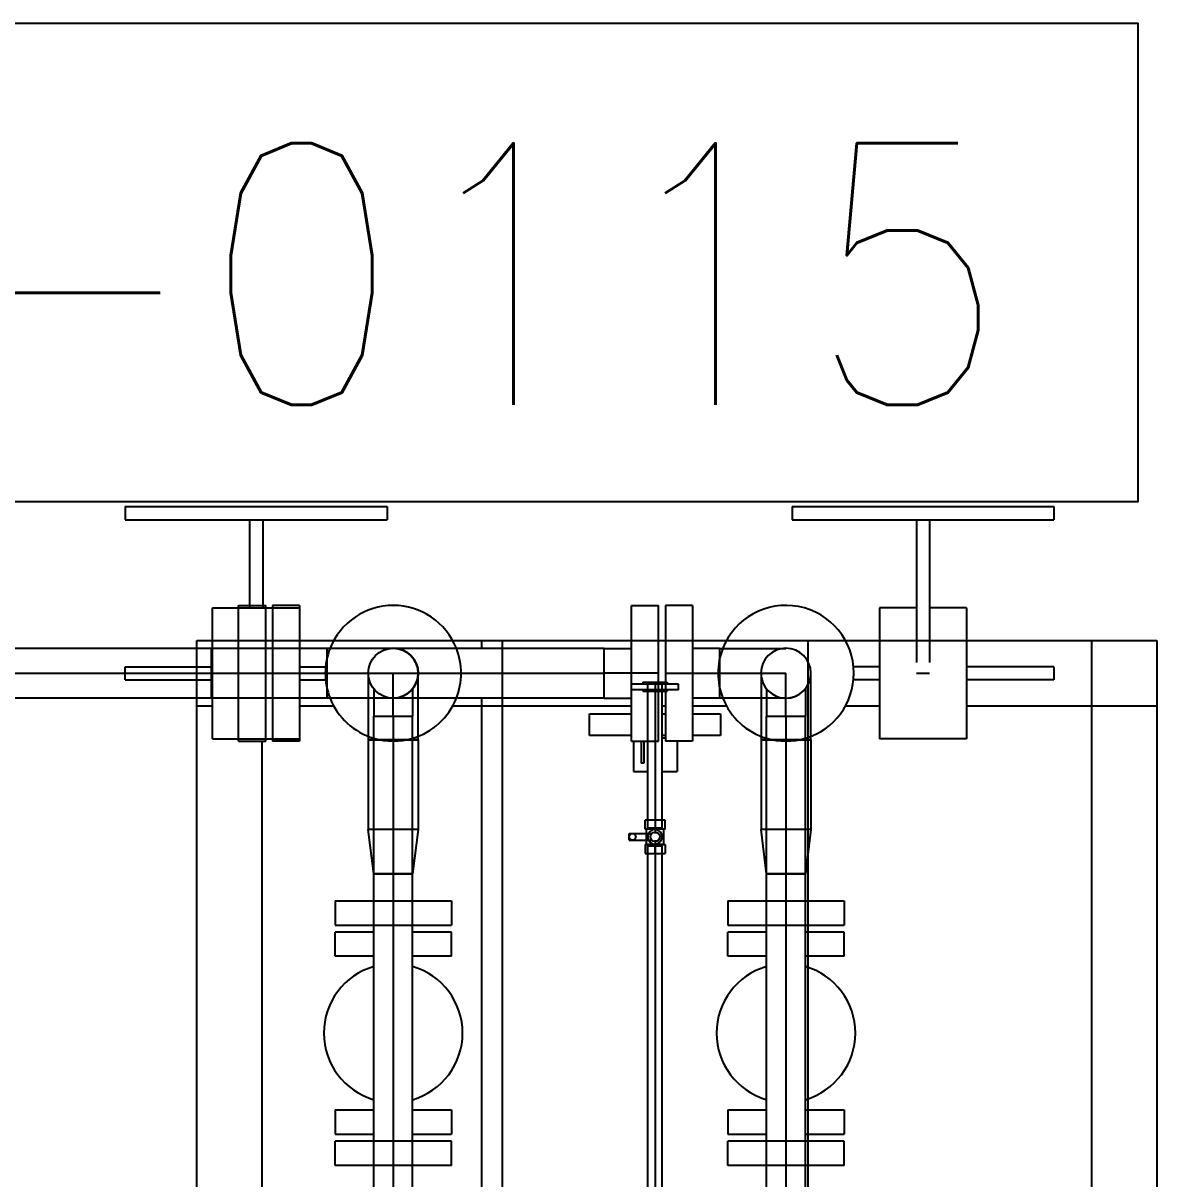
# Model space of a CAD drawing. Header units: inches. Extents: x 295136 to 296247, y 2627183 to 2627409.
# Drawn here: x 295243.105 to 295245.703, y 2627259.598 to 2627262.248 of the extents above; entities that cross this region are included whole.
import ezdxf

# ---------------------------------------------------------------- set-up
doc = ezdxf.new("R2010")
doc.units = ezdxf.units.IN
doc.header["$MEASUREMENT"] = 0
for name, color, linetype in [('_Auto', 7, 'Continuous'), ('EQUIPMENT LAYOUT-EMBED 1_DWG$0$DwgTemplate', 7, 'Continuous'), ('Layout', 6, 'Continuous')]:
    doc.layers.add(name, color=color, linetype=linetype)
doc.styles.add('HZTXT', font='txt_qlt.shx', dxfattribs={"width": 0.7, "bigfont": 'hztxt.shx'})

# ---------------------------------------------------------------- blocks, each defined once
blk = doc.blocks.new('A$C55974CAD')
at = {"layer": 'EQUIPMENT LAYOUT-EMBED 1_DWG$0$DwgTemplate', "color": 7, "lineweight": 25}
for p, q in [((29.9678, 3.8663), (29.9678, 7.3976)), ((30.025, 7.3976), (30.025, 3.8663)), ((30.0821, 3.8663), (30.0821, 7.3976)), ((30.01, 4.964), (30.04, 4.964)), ((30.01, 4.964), (30.01, 4.764)), ((30.04, 4.964), (30.04, 4.764)), ((30.377, 4.964), (30.377, 4.364)), ((30.407, 4.964), (30.377, 4.964)), ((30.407, 4.964), (30.407, 4.364)), ((29.875, 4.764), (29.9678, 4.764)), ((29.875, 4.764), (29.875, 4.7042)), ((29.9678, 4.7663), (30.025, 4.7663)), ((30.0821, 4.7663), (29.9678, 4.7663)), ((29.9678, 4.764), (30.0821, 4.764)), ((30.025, 4.7663), (30.0821, 4.7663)), ((30.0821, 4.764), (30.175, 4.764)), ((30.175, 4.764), (30.175, 4.7042)), ((29.8694, 4.7042), (29.9678, 4.7042)), ((29.8694, 4.7042), (29.8694, 4.6423)), ((29.875, 4.7042), (29.875, 4.6423)), ((29.9678, 4.7042), (30.025, 4.7042)), ((30.025, 4.7042), (30.0821, 4.7042)), ((30.0821, 4.7042), (30.1806, 4.7042)), ((30.175, 4.7042), (30.175, 4.6423)), ((30.1806, 4.7042), (30.1806, 4.6423)), ((30.1806, 4.679), (30.175, 4.679)), ((30.377, 4.679), (30.1806, 4.679)), ((29.8694, 4.6423), (29.9678, 4.6423)), ((29.875, 4.6423), (29.875, 4.6263)), ((29.9678, 4.6423), (30.025, 4.6423)), ((30.025, 4.6423), (30.0821, 4.6423)), ((30.0821, 4.6423), (30.1806, 4.6423)), ((30.1806, 4.649), (30.175, 4.649)), ((30.175, 4.6423), (30.175, 4.6263)), ((30.377, 4.649), (30.1806, 4.649)), ((29.9678, 4.6263), (29.8694, 4.6263)), ((29.8694, 4.5644), (29.8694, 4.6263)), ((29.875, 4.6263), (29.875, 4.5644)), ((30.025, 4.6263), (29.9678, 4.6263)), ((30.0821, 4.6263), (30.025, 4.6263)), ((30.1806, 4.6263), (30.0821, 4.6263)), ((30.175, 4.6263), (30.175, 4.5644)), ((30.1806, 4.5644), (30.1806, 4.6263)), ((29.9678, 4.5644), (29.8694, 4.5644)), ((29.875, 4.5644), (29.875, 4.564)), ((29.875, 4.564), (29.9678, 4.564)), ((30.025, 4.5644), (29.9678, 4.5644)), ((29.9678, 4.564), (30.0821, 4.564)), ((30.01, 4.564), (30.01, 4.5048)), ((30.0821, 4.5644), (30.025, 4.5644)), ((30.04, 4.564), (30.04, 4.5048)), ((30.1806, 4.5644), (30.0821, 4.5644)), ((30.0821, 4.564), (30.175, 4.564)), ((30.175, 4.5644), (30.175, 4.564)), ((28.8967, 4.3944), (28.8967, 4.4833)), ((28.8967, 4.4833), (28.9522, 4.4833)), ((28.9522, 4.3944), (28.9522, 4.4833)), ((29.4477, 4.4833), (29.4477, 4.3944)), ((29.5033, 4.4833), (29.4477, 4.4833)), ((29.5033, 4.4833), (29.5033, 4.3944)), ((30.025, 4.5024), (29.9678, 4.5024)), ((30.0821, 4.5024), (29.9678, 4.5024)), ((30.0821, 4.5024), (30.025, 4.5024)), ((29.5651, 4.3944), (29.6667, 4.4071)), ((29.6667, 4.3944), (29.6667, 4.4071)), ((29.6667, 4.3944), (29.6667, 4.4071)), ((29.8726, 4.4071), (29.6667, 4.4071)), ((29.8726, 4.4071), (29.8726, 4.3944)), ((29.8803, 4.4071), (29.8726, 4.4071)), ((29.8726, 4.3944), (29.8726, 4.4071)), ((30.025, 4.4071), (29.8803, 4.4071)), ((27.495, 4.3944), (29.9264, 4.3944)), ((28.8967, 4.35), (28.8967, 4.3944)), ((28.9522, 4.35), (28.9522, 4.3944)), ((29.4477, 4.3944), (29.4477, 4.35)), ((29.5033, 4.3944), (29.5033, 4.35)), ((29.5651, 4.35), (29.5651, 4.3944)), ((29.5651, 4.3944), (29.5651, 4.35)), ((29.6667, 4.35), (29.6667, 4.3944)), ((29.6667, 4.3055), (29.6667, 4.3944)), ((29.8726, 4.3944), (29.8726, 4.35)), ((29.8726, 4.3055), (29.8726, 4.3944)), ((29.9264, 4.3944), (29.9264, 4.3055)), ((29.9265, 4.3944), (29.9265, 4.3055)), ((29.9678, 4.3944), (29.9265, 4.3944)), ((29.9891, 4.3944), (29.9678, 4.3944)), ((29.9264, 4.35), (27.495, 4.35)), ((28.8967, 4.3055), (28.8967, 4.35)), ((28.9522, 4.3055), (28.9522, 4.35)), ((29.4477, 4.35), (29.4477, 4.3055)), ((29.5033, 4.35), (29.5033, 4.3055)), ((29.5651, 4.3055), (29.5651, 4.35)), ((29.5651, 4.35), (29.5651, 4.3055)), ((29.6667, 4.3055), (29.6667, 4.35)), ((29.8726, 4.35), (29.8726, 4.3055)), ((29.9264, 4.35), (29.9265, 4.35)), ((29.9265, 4.35), (29.9678, 4.35)), ((29.9678, 4.35), (30.025, 4.35)), ((30.407, 4.364), (30.377, 4.364)), ((27.495, 4.3055), (29.9264, 4.3055)), ((28.8967, 4.2166), (28.8967, 4.3055)), ((28.9522, 4.2166), (28.9522, 4.3055)), ((29.4477, 4.3055), (29.4477, 4.2166)), ((29.5033, 4.3055), (29.5033, 4.2166)), ((29.6667, 4.2928), (29.5651, 4.3055)), ((29.6667, 4.2928), (29.6667, 4.3055)), ((29.6667, 4.2928), (29.6667, 4.3055)), ((29.8726, 4.2928), (29.6667, 4.2928)), ((29.8726, 4.3055), (29.8726, 4.2928)), ((29.8726, 4.2928), (29.8726, 4.3055)), ((29.8726, 4.2928), (29.8803, 4.2928)), ((29.8803, 4.2928), (30.025, 4.2928)), ((29.9678, 4.3055), (29.9265, 4.3055)), ((29.9891, 4.3055), (29.9678, 4.3055)), ((28.8967, 4.2166), (28.9522, 4.2166)), ((29.5033, 4.2166), (29.4477, 4.2166)), ((29.9678, 3.8663), (30.0821, 3.8663)), ((29.9678, 3.8663), (30.025, 3.8663)), ((29.9678, 3.8663), (29.9678, 3.8042)), ((30.025, 3.7423), (30.025, 3.8663)), ((30.025, 3.8663), (30.0821, 3.8663)), ((30.0821, 3.8663), (30.0821, 3.8042)), ((29.6425, 3.809), (29.65, 3.809)), ((29.6425, 3.809), (29.6425, 3.7576)), ((29.65, 3.809), (29.6575, 3.809)), ((29.6575, 3.809), (29.6575, 3.7576)), ((29.8694, 3.8042), (30.025, 3.8042)), ((29.8694, 3.8042), (29.8694, 3.7423)), ((29.9872, 3.75), (29.9872, 3.8039)), ((29.9872, 3.8039), (30, 3.8039)), ((30, 3.75), (30, 3.8039)), ((30.025, 3.8042), (30.1806, 3.8042)), ((30.1806, 3.8042), (30.1806, 3.7423)), ((28.7881, 3.7667), (29.6119, 3.7667)), ((29.6119, 3.773), (29.6119, 3.75)), ((29.6325, 3.773), (29.6119, 3.773)), ((29.6119, 3.7667), (29.6294, 3.7667)), ((29.6294, 3.7667), (29.6294, 3.7333)), ((29.6325, 3.773), (29.6325, 3.75)), ((29.6325, 3.75), (29.6325, 3.7698)), ((29.6325, 3.7698), (29.6425, 3.7698)), ((29.6425, 3.7698), (29.6575, 3.7698)), ((29.6575, 3.7698), (29.6675, 3.7698)), ((29.6675, 3.75), (29.6675, 3.773)), ((29.6675, 3.773), (29.6881, 3.773)), ((29.6706, 3.7667), (29.6706, 3.7333)), ((29.6706, 3.7667), (29.6881, 3.7667)), ((29.6881, 3.75), (29.6881, 3.773)), ((29.6881, 3.7667), (29.8694, 3.7667)), ((29.8694, 3.7667), (30.0017, 3.7667)), ((29.9842, 3.7778), (29.9842, 3.75)), ((29.9872, 3.7778), (29.9842, 3.7778)), ((30.0049, 3.7778), (30, 3.7778)), ((30.0017, 3.7667), (30.0017, 3.7333)), ((30.0049, 3.7778), (30.0049, 3.75)), ((29.6119, 3.75), (28.7881, 3.75)), ((29.6294, 3.75), (29.6119, 3.75)), ((29.6119, 3.75), (29.6294, 3.75)), ((29.6119, 3.75), (29.6119, 3.727)), ((29.6294, 3.75), (29.6325, 3.75)), ((29.6325, 3.75), (29.6325, 3.75)), ((29.6393, 3.75), (29.6325, 3.75)), ((29.6325, 3.7302), (29.6325, 3.75)), ((29.6325, 3.75), (29.6325, 3.727)), ((29.6425, 3.75), (29.6393, 3.75)), ((29.6607, 3.75), (29.6575, 3.75)), ((29.6675, 3.75), (29.6607, 3.75)), ((29.6706, 3.75), (29.6675, 3.75)), ((29.6675, 3.727), (29.6675, 3.75)), ((29.6881, 3.75), (29.6706, 3.75)), ((29.6881, 3.75), (29.6706, 3.75)), ((29.8694, 3.75), (29.6881, 3.75)), ((29.6881, 3.727), (29.6881, 3.75)), ((30.0017, 3.75), (29.8694, 3.75)), ((29.8694, 3.7423), (30.025, 3.7423)), ((29.9842, 3.75), (29.9842, 3.7423)), ((29.9842, 3.7423), (29.9842, 3.7263)), ((29.9872, 3.7423), (29.9872, 3.75)), ((29.9872, 3.7263), (29.9872, 3.7423)), ((30, 3.75), (30.0017, 3.75)), ((30, 3.7423), (30, 3.75)), ((30, 3.7263), (30, 3.7423)), ((30.0049, 3.75), (30.0049, 3.7423)), ((30.0049, 3.7423), (30.0049, 3.7263)), ((30.025, 3.7423), (30.1806, 3.7423)), ((28.7881, 3.7333), (29.6119, 3.7333)), ((29.6119, 3.7333), (29.6294, 3.7333)), ((29.6325, 3.727), (29.6119, 3.727)), ((29.6325, 3.7302), (29.6675, 3.7302)), ((29.6675, 3.727), (29.6881, 3.727)), ((29.6706, 3.7333), (29.6881, 3.7333)), ((29.6881, 3.7333), (29.9842, 3.7333)), ((30.025, 3.7263), (29.8694, 3.7263)), ((29.8694, 3.6644), (29.8694, 3.7263)), ((29.9842, 3.7333), (30.0017, 3.7333)), ((29.9842, 3.7263), (29.9842, 3.7222)), ((29.9872, 3.7222), (29.9842, 3.7222)), ((29.9872, 3.696), (29.9872, 3.7263)), ((30, 3.696), (30, 3.7263)), ((30.0049, 3.7222), (30, 3.7222)), ((30.0049, 3.7263), (30.0049, 3.7222)), ((30.025, 3.7263), (30.025, 3.6024)), ((30.1806, 3.7263), (30.025, 3.7263)), ((30.1806, 3.6644), (30.1806, 3.7263)), ((29.9872, 3.696), (30, 3.696)), ((30.025, 3.6644), (29.8694, 3.6644)), ((29.9678, 3.6024), (29.9678, 3.6644)), ((30.1806, 3.6644), (30.025, 3.6644)), ((30.0821, 3.6024), (30.0821, 3.6644)), ((28.8967, 3.4944), (28.8967, 3.5833)), ((28.8967, 3.5833), (28.9522, 3.5833)), ((28.9522, 3.4944), (28.9522, 3.5833)), ((29.4477, 3.5833), (29.4477, 3.4944)), ((29.5033, 3.5833), (29.4477, 3.5833)), ((29.5033, 3.5833), (29.5033, 3.4944)), ((30.025, 3.6024), (29.9678, 3.6024)), ((30.0821, 3.6024), (29.9678, 3.6024)), ((29.9678, 3.45), (29.9678, 3.6024)), ((30.0821, 3.6024), (30.025, 3.6024)), ((30.025, 3.6024), (30.025, 3.6024)), ((30.025, 3.6024), (30.025, 3.6024)), ((30.025, 3.6024), (30.025, 3.45)), ((30.0821, 3.6024), (30.0821, 3.45)), ((29.5651, 3.4944), (29.6667, 3.5071)), ((29.6667, 3.4944), (29.6667, 3.5071)), ((29.6667, 3.4944), (29.6667, 3.5071)), ((29.8726, 3.5071), (29.6667, 3.5071)), ((29.8726, 3.5071), (29.8726, 3.4944)), ((29.8803, 3.5071), (29.8726, 3.5071)), ((29.8726, 3.4944), (29.8726, 3.5071)), ((30.025, 3.5071), (29.8803, 3.5071)), ((27.495, 3.4944), (29.9264, 3.4944)), ((28.8967, 3.45), (28.8967, 3.4944)), ((28.9522, 3.45), (28.9522, 3.4944)), ((29.4477, 3.4944), (29.4477, 3.45)), ((29.5033, 3.4944), (29.5033, 3.45)), ((29.5651, 3.45), (29.5651, 3.4944)), ((29.5651, 3.4944), (29.5651, 3.45)), ((29.6667, 3.45), (29.6667, 3.4944)), ((29.6667, 3.4055), (29.6667, 3.4944)), ((29.8726, 3.4944), (29.8726, 3.45)), ((29.8726, 3.4055), (29.8726, 3.4944)), ((29.9264, 3.4944), (29.9264, 3.4055)), ((29.9265, 3.4944), (29.9265, 3.4055)), ((29.9678, 3.4944), (29.9265, 3.4944)), ((29.9891, 3.4944), (29.9678, 3.4944)), ((29.9264, 3.45), (27.495, 3.45)), ((28.8967, 3.4055), (28.8967, 3.45)), ((28.9522, 3.4055), (28.9522, 3.45)), ((29.4477, 3.45), (29.4477, 3.4055)), ((29.5033, 3.45), (29.5033, 3.4055)), ((29.5651, 3.4055), (29.5651, 3.45)), ((29.5651, 3.45), (29.5651, 3.4055)), ((29.6667, 3.4055), (29.6667, 3.45)), ((29.8726, 3.45), (29.8726, 3.4055)), ((29.9264, 3.45), (29.9265, 3.45)), ((29.9265, 3.45), (29.9678, 3.45)), ((29.9678, 3.45), (30.025, 3.45)), ((30.377, 3.436), (30.377, 2.836)), ((30.407, 3.436), (30.377, 3.436)), ((30.407, 3.436), (30.407, 2.836)), ((27.495, 3.4055), (29.9264, 3.4055)), ((28.8967, 3.3166), (28.8967, 3.4055)), ((28.9522, 3.3166), (28.9522, 3.4055)), ((29.4477, 3.4055), (29.4477, 3.3166)), ((29.5033, 3.4055), (29.5033, 3.3166)), ((29.6667, 3.3928), (29.5651, 3.4055)), ((29.6667, 3.3928), (29.6667, 3.4055)), ((29.6667, 3.3928), (29.6667, 3.4055)), ((29.8726, 3.3928), (29.6667, 3.3928)), ((29.8726, 3.4055), (29.8726, 3.3928)), ((29.8726, 3.3928), (29.8726, 3.4055)), ((29.8726, 3.3928), (29.8803, 3.3928)), ((29.8803, 3.3928), (30.025, 3.3928)), ((29.9891, 3.4055), (29.9265, 3.4055)), ((28.8967, 3.3166), (28.9522, 3.3166)), ((29.5033, 3.3166), (29.4477, 3.3166)), ((30.01, 3.236), (30.01, 3.2951)), ((30.04, 3.236), (30.04, 3.2951)), ((30.175, 3.236), (29.875, 3.236)), ((29.875, 3.036), (29.875, 3.236)), ((30.175, 3.151), (30.175, 3.236)), ((30.025, 3.1508), (30.025, 3.1211)), ((30.377, 3.151), (30.0494, 3.151)), ((30.377, 3.121), (30.0494, 3.121)), ((30.175, 3.036), (30.175, 3.121)), ((30.175, 3.036), (29.875, 3.036)), ((30.01, 2.836), (30.01, 3.036)), ((30.04, 2.836), (30.04, 3.036)), ((30.04, 2.836), (30.01, 2.836)), ((30.407, 2.836), (30.377, 2.836))]:
    blk.add_line(p, q, dxfattribs=at)
at = {"layer": 'EQUIPMENT LAYOUT-EMBED 1_DWG$0$DwgTemplate', "color": 1, "lineweight": 25}
for p, q in [((27.4007, 4.8), (29.9678, 4.8)), ((29.95, 4.8), (29.95, 4.764)), ((29.95, 4.8), (29.9678, 4.8)), ((30.0821, 4.8), (30.1, 4.8)), ((30.0821, 4.8), (30.1, 4.8)), ((30.1, 4.8), (30.1, 4.764)), ((30.1, 4.8), (30.1, 4.764)), ((28.6575, 4.65), (29.8694, 4.65)), ((29.95, 4.564), (29.95, 4.4863)), ((30.1, 4.564), (30.1, 4.4863)), ((29.95, 4.2137), (29.95, 3.8042)), ((30.1, 4.2137), (30.1, 3.8042)), ((29.9678, 4.148), (26.6667, 4.148)), ((30.1, 4.148), (30.0821, 4.148)), ((30.1, 4.148), (30.1, 4.1)), ((29.9678, 4.1), (26.6667, 4.1)), ((30.1, 4.1), (30.0821, 4.1)), ((30.1, 3.7423), (30.1, 3.7263)), ((29.95, 3.7333), (29.95, 3.7263)), ((29.95, 3.6644), (29.95, 3.5863)), ((30.1, 3.6644), (30.1, 3.5863)), ((28.8967, 3.4), (28.7905, 3.4)), ((28.9682, 3.4), (28.9522, 3.4)), ((29.0491, 3.4), (29.0238, 3.4)), ((29.3762, 3.4), (29.3509, 3.4)), ((29.4477, 3.4), (29.4317, 3.4)), ((29.6095, 3.4), (29.5033, 3.4)), ((29.95, 3.3137), (29.95, 3.236)), ((30.1, 3.3137), (30.1, 3.236)), ((29.95, 3.036), (29.95, 2.6)), ((30.1, 3.036), (30.1, 2.6)), ((30.1, 2.75), (27.4007, 2.75)), ((30.1, 2.75), (30.1, 2.6)), ((30.1, 2.6), (22.825, 2.6)), ((30.1, 2.6), (29.95, 2.6))]:
    blk.add_line(p, q, dxfattribs=at)
at = {"layer": 'EQUIPMENT LAYOUT-EMBED 1_DWG$0$DwgTemplate', "color": 9, "lineweight": 25}
for p, q in [((29.9678, 4.8), (30.0821, 4.8)), ((30.1, 4.764), (30.1, 4.564)), ((30.1, 4.4863), (30.1, 4.2137)), ((30.0821, 4.1), (29.9678, 4.1)), ((30.1, 3.8042), (30.1, 3.7423)), ((30.1, 3.7263), (30.1, 3.6644)), ((30.1, 3.5863), (30.1, 3.3137)), ((28.9522, 3.4), (28.8967, 3.4)), ((29.0238, 3.4), (28.9682, 3.4)), ((29.3509, 3.4), (29.0491, 3.4)), ((29.4317, 3.4), (29.3762, 3.4)), ((29.5033, 3.4), (29.4477, 3.4)), ((30.1, 3.4), (29.6095, 3.4)), ((30.1, 3.236), (30.1, 3.036))]:
    blk.add_line(p, q, dxfattribs=at)
at = {"layer": 'EQUIPMENT LAYOUT-EMBED 1_DWG$0$DwgTemplate', "color": 5, "lineweight": 25}
for p, q in [((28.9682, 4.4833), (28.9682, 4.3944)), ((29.0238, 4.4833), (28.9682, 4.4833)), ((29.0238, 4.4833), (29.0238, 4.3944)), ((29.3762, 4.3944), (29.3762, 4.4833)), ((29.3762, 4.4833), (29.4317, 4.4833)), ((29.4317, 4.3944), (29.4317, 4.4833)), ((28.9682, 4.3055), (28.9682, 4.2166)), ((29.0238, 4.3055), (29.0238, 4.2166)), ((29.3762, 4.2166), (29.3762, 4.3055)), ((29.4317, 4.2166), (29.4317, 4.3055)), ((29.0238, 4.2166), (28.9682, 4.2166)), ((29.3762, 4.2166), (29.4317, 4.2166)), ((28.9682, 3.5833), (28.9682, 3.4944)), ((29.0238, 3.5833), (28.9682, 3.5833)), ((29.0238, 3.5833), (29.0238, 3.4944)), ((29.3762, 3.4944), (29.3762, 3.5833)), ((29.3762, 3.5833), (29.4317, 3.5833)), ((29.4317, 3.4944), (29.4317, 3.5833)), ((28.9682, 3.4055), (28.9682, 3.3166)), ((29.0238, 3.4055), (29.0238, 3.3166)), ((29.3762, 3.3166), (29.3762, 3.4055)), ((29.4317, 3.3166), (29.4317, 3.4055)), ((29.0238, 3.3166), (28.9682, 3.3166)), ((29.3762, 3.3166), (29.4317, 3.3166))]:
    blk.add_line(p, q, dxfattribs=at)
at = {"layer": 'EQUIPMENT LAYOUT-EMBED 1_DWG$0$DwgTemplate', "color": 3, "lineweight": 25}
for p, q in [((29.882, 3.8042), (29.882, 3.9)), ((29.882, 3.9), (29.932, 3.9)), ((29.932, 3.9), (29.932, 3.8042)), ((29.8694, 3.7995), (29.8, 3.7995)), ((29.8, 3.7995), (29.8, 3.7667)), ((29.8694, 3.7815), (29.819, 3.7815)), ((29.819, 3.7755), (29.819, 3.7815)), ((29.8694, 3.7755), (29.819, 3.7755)), ((29.8, 3.7333), (29.8, 3.6995)), ((29.876, 3.7263), (29.876, 3.7333)), ((29.882, 3.7263), (29.882, 3.7333)), ((29.882, 3.7263), (29.882, 3.7333)), ((29.932, 3.7333), (29.932, 3.7263)), ((29.8694, 3.6995), (29.8, 3.6995)), ((29.882, 3.6), (29.882, 3.6644)), ((29.932, 3.6644), (29.932, 3.6)), ((29.932, 3.6), (29.882, 3.6))]:
    blk.add_line(p, q, dxfattribs=at)
at = {"layer": 'EQUIPMENT LAYOUT-EMBED 1_DWG$0$DwgTemplate', "color": 7, "lineweight": 25}
for centre, radius in [((30.025, 4.35), 0.0572), ((29.65, 3.8015), 0.0075), ((29.65, 3.75), 0.0107)]:
    blk.add_circle(centre, radius, dxfattribs=at)
at = {"layer": 'EQUIPMENT LAYOUT-EMBED 1_DWG$0$DwgTemplate', "color": 5, "lineweight": 25}
for centre, start, end in [((29.2, 4.35), 16.2339, 163.7661), ((29.2, 4.35), 196.2339, 343.7661), ((29.2, 3.45), 16.2339, 163.7661), ((29.2, 3.45), 196.2339, 343.7661)]:
    blk.add_arc(centre, 0.159, start, end, dxfattribs=at)
at = {"layer": 'EQUIPMENT LAYOUT-EMBED 1_DWG$0$DwgTemplate', "color": 7, "lineweight": 25}
for centre, radius, start, end in [((30.025, 4.35), 0.1556, 90, 111.5521), ((30.025, 4.35), 0.1556, 68.4479, 90), ((30.025, 4.35), 0.1556, 111.5521, 163.3985), ((30.025, 4.35), 0.1556, 291.5521, 68.4479), ((30.025, 4.35), 0.1556, 163.3985, 196.6015), ((30.025, 4.35), 0.0572, 180, 0), ((30.025, 4.35), 0.1556, 196.6015, 248.4479), ((30.025, 4.35), 0.1556, 248.4479, 291.5521), ((29.65, 3.75), 0.0166, 116.7952, 270), ((29.65, 3.75), 0.0166, 63.2048, 116.7952), ((29.65, 3.75), 0.0166, 270, 63.2048), ((30.025, 3.45), 0.1556, 68.4479, 111.5521), ((30.025, 3.45), 0.1556, 111.5521, 163.3985), ((30.025, 3.45), 0.1556, 270, 68.4479), ((30.025, 3.45), 0.0572, 0, 180), ((30.025, 3.45), 0.1556, 163.3985, 196.6015), ((30.025, 3.45), 0.0571, 180, 270), ((30.025, 3.45), 0.0572, 180, 0), ((30.025, 3.45), 0.0572, 270, 0), ((30.025, 3.45), 0.1556, 196.6015, 270)]:
    blk.add_arc(centre, radius, start, end, dxfattribs=at)

msp = doc.modelspace()

# ---------------------------------------------------------------- linework, layer by layer
at = {"layer": '_Auto', "color": 7, "linetype": 'Continuous'}
msp.add_lwpolyline([(295240.7201, 2627262.2476), (295245.6592, 2627262.2476), (295245.6592, 2627261.15), (295240.7201, 2627261.15)], close=True, dxfattribs=at)

# ---------------------------------------------------------------- block references
at = {"layer": 'Layout', "rotation": 90}
msp.add_blockref('A$C55974CAD', (295248.3027, 2627230.7321), dxfattribs=at)

# ---------------------------------------------------------------- texts
at = {"layer": '_Auto', "color": 7, "style": 'HZTXT', "width": 0.9}
msp.add_text('02-L-0115', height=0.6, dxfattribs=at).set_placement((295240.9886, 2627261.3722))

doc.saveas('drawing.dxf')
